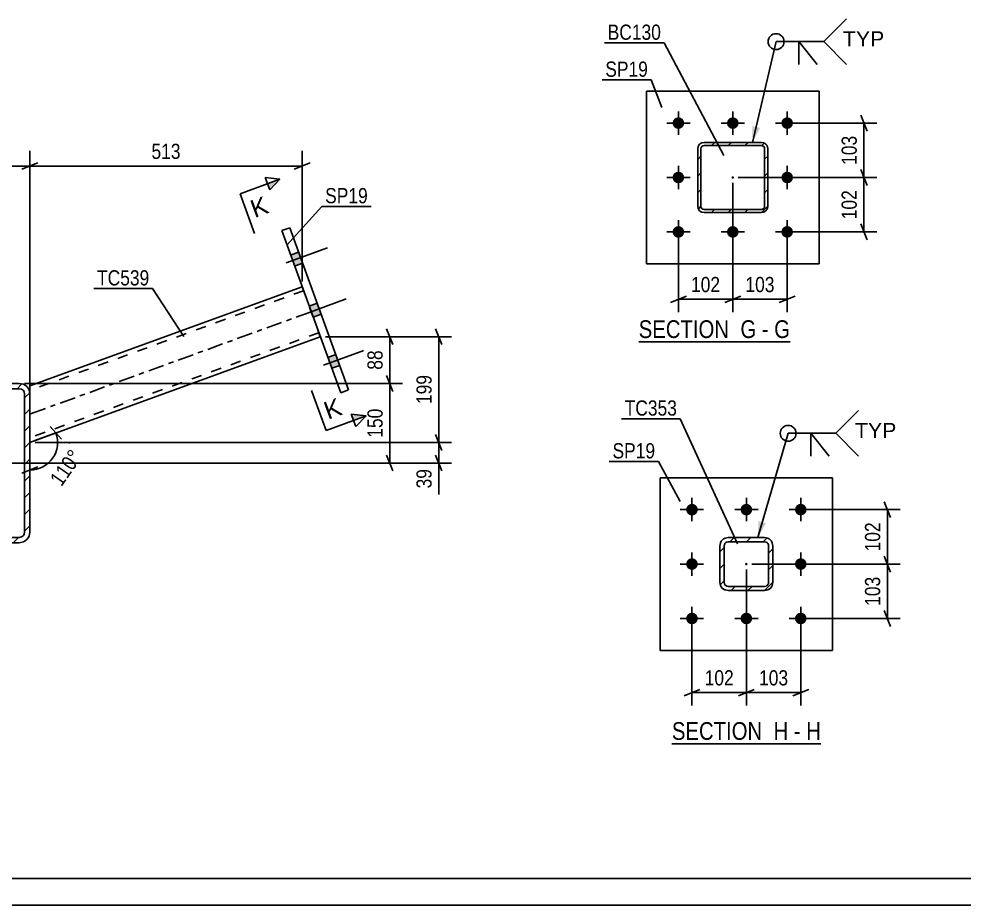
# Model space of a CAD drawing. Header units: millimetres. Extents: x -63 to 778, y -435 to 159.
# Drawn here: x 152.1 to 330.2, y -434.5 to -267.6 of the extents above; entities that cross this region are included whole.
import ezdxf

# ---------------------------------------------------------------- set-up
doc = ezdxf.new("R2010")
doc.units = ezdxf.units.MM
doc.linetypes.add('DXK_LINE_DOT2', pattern=[3.9198, 1.9599, -1.9599])
doc.linetypes.add('DXK_LINE_DOT3', pattern=[5.9187, 2.979, -0.9799, 0.9799, -0.9799])
doc.styles.add('Arial', font='ARIAL.TTF', dxfattribs={"height": 0.2})
doc.styles.add('Arial Narrow', font='ARIALN.TTF', dxfattribs={"height": 0.2})

# ---------------------------------------------------------------- blocks, each defined once
blk = doc.blocks.new('Unknown-570387995-1162')
at = {"color": 5, "linetype": 'Continuous'}
for p, q in [((-57.63, -429.5), (773.37, -429.5)), ((-62.63, -434.5), (778.37, -434.5))]:
    blk.add_line(p, q, dxfattribs=at)
blk = doc.blocks.new('Unknown-570387995-16 - 15195')
at = {"color": 6, "linetype": 'Continuous'}
blk.add_line((268.88, -328.44), (297.38, -328.44), dxfattribs=at)
at = {"color": 0, "linetype": 'Continuous'}
for points in [[(286.99, -327.69), (286.99, -324.19), (268.88, -324.19), (268.88, -327.69)], [(291.02, -327.69), (291.02, -324.19), (288.04, -324.19), (288.04, -327.69)], [(293.35, -327.69), (293.35, -324.19), (292.07, -324.19), (292.07, -327.69)], [(297.38, -327.69), (297.38, -324.19), (294.4, -324.19), (294.4, -327.69)]]:
    blk.add_wipeout(points, dxfattribs=at)
at = {"color": 7, "linetype": 'Continuous', "style": 'Arial Narrow'}
for s, p in [('SECTION ', (268.88, -327.69)), ('G', (288.04, -327.69)), ('G', (294.4, -327.69)), ('-', (292.07, -327.69))]:
    blk.add_text(s, height=3.34, dxfattribs=at).set_placement(p)
blk = doc.blocks.new('Unknown-570387995-19 - 15396')
at = {"color": 6, "linetype": 'Continuous'}
blk.add_line((275.13, -404.13), (303.2, -404.13), dxfattribs=at)
at = {"color": 0, "linetype": 'Continuous'}
for points in [[(293.24, -403.38), (293.24, -399.88), (275.13, -399.88), (275.13, -403.38)], [(297.06, -403.38), (297.06, -399.88), (294.29, -399.88), (294.29, -403.38)], [(299.38, -403.38), (299.38, -399.88), (298.11, -399.88), (298.11, -403.38)], [(303.2, -403.38), (303.2, -399.88), (300.43, -399.88), (300.43, -403.38)]]:
    blk.add_wipeout(points, dxfattribs=at)
at = {"color": 7, "linetype": 'Continuous', "style": 'Arial Narrow'}
for s, p in [('SECTION ', (275.13, -403.38)), ('H', (294.29, -403.38)), ('H', (300.43, -403.38)), ('-', (298.11, -403.38))]:
    blk.add_text(s, height=3.34, dxfattribs=at).set_placement(p)
blk = doc.blocks.new('Bolt-570387995-3324 - 3282')
at = {"linetype": 'Continuous'}
for points in [[(203.29, -312.07), (204.04, -314.14), (205.55, -313.59), (204.79, -311.53)], [(203.29, -312.07), (204.04, -314.14), (205.55, -313.59), (204.79, -311.53)], [(203.29, -312.07), (204.04, -314.14), (205.55, -313.59), (204.79, -311.53)], [(206.8, -321.7), (207.55, -323.77), (209.05, -323.23), (208.3, -321.16)], [(206.8, -321.7), (207.55, -323.77), (209.05, -323.23), (208.3, -321.16)], [(210.3, -331.34), (211.05, -333.4), (212.56, -332.86), (211.8, -330.79)], [(210.3, -331.34), (211.05, -333.4), (212.56, -332.86), (211.8, -330.79)], [(210.3, -331.34), (211.05, -333.4), (212.56, -332.86), (211.8, -330.79)]]:
    blk.add_hatch(color=1, dxfattribs=at).paths.add_polyline_path(points)
at = {"color": 1, "linetype": 'Continuous'}
for p, q in [((202.44, -313.55), (210.24, -310.71)), ((202.44, -313.55), (210.24, -310.71)), ((202.44, -313.55), (210.24, -310.71)), ((203.29, -312.07), (204.79, -311.53)), ((203.29, -312.07), (204.79, -311.53)), ((203.29, -312.07), (204.79, -311.53)), ((204.04, -314.14), (205.55, -313.59)), ((204.04, -314.14), (205.55, -313.59)), ((204.04, -314.14), (205.55, -313.59)), ((205.95, -323.18), (213.75, -320.34)), ((205.95, -323.18), (213.75, -320.34)), ((206.8, -321.7), (208.3, -321.16)), ((206.8, -321.7), (208.3, -321.16)), ((207.55, -323.77), (209.05, -323.23)), ((207.55, -323.77), (209.05, -323.23)), ((209.46, -332.82), (217.26, -329.98)), ((209.46, -332.82), (217.26, -329.98)), ((209.46, -332.82), (217.26, -329.98)), ((210.3, -331.34), (211.8, -330.79)), ((210.3, -331.34), (211.8, -330.79)), ((210.3, -331.34), (211.8, -330.79)), ((211.05, -333.4), (212.56, -332.86)), ((211.05, -333.4), (212.56, -332.86)), ((211.05, -333.4), (212.56, -332.86))]:
    blk.add_line(p, q, dxfattribs=at)
blk = doc.blocks.new('Part-570387995-3300 - 3282')
at = {"linetype": 'Continuous'}
h = blk.add_hatch(dxfattribs=at)
h.set_pattern_fill('', scale=0.7, style=0, pattern_type=0)
h.set_pattern_definition([(45, (134.1826, -364.2387), (-1.57154, 1.57154), [])])
h.paths.add_polyline_path([(134.18, -338.24), (134.18, -364.24), (134.33, -365), (134.77, -365.65), (135.42, -366.09), (136.18, -366.24), (152.18, -366.24), (152.95, -366.09), (153.6, -365.65), (154.03, -365), (154.18, -364.24), (154.18, -338.24), (154.03, -337.47), (153.6, -336.82), (152.95, -336.39), (152.18, -336.24), (136.18, -336.24), (135.42, -336.39), (134.77, -336.82), (134.33, -337.47)])
h.paths.add_polyline_path([(135.48, -337.53), (135.8, -337.31), (136.18, -337.24), (152.18, -337.24), (152.57, -337.31), (152.89, -337.53), (153.11, -337.86), (153.18, -338.24), (153.18, -364.24), (153.11, -364.62), (152.89, -364.95), (152.57, -365.16), (152.18, -365.24), (136.18, -365.24), (135.8, -365.16), (135.48, -364.95), (135.26, -364.62), (135.18, -364.24), (135.18, -338.24), (135.26, -337.86)])
at = {"color": 2, "linetype": 'Continuous'}
for p, q in [((136.18, -336.24), (135.42, -336.39)), ((136.18, -336.24), (152.18, -336.24)), ((152.95, -336.39), (152.18, -336.24)), ((134.33, -337.47), (134.18, -338.24)), ((134.18, -364.24), (134.18, -338.24)), ((135.18, -338.24), (135.26, -337.86)), ((135.18, -364.24), (135.18, -338.24)), ((135.8, -337.31), (136.18, -337.24)), ((136.18, -337.24), (152.18, -337.24)), ((152.18, -337.24), (152.57, -337.31)), ((153.11, -337.86), (153.18, -338.24)), ((153.18, -364.24), (153.18, -338.24)), ((154.18, -338.24), (154.03, -337.47)), ((154.18, -364.24), (154.18, -338.24)), ((134.18, -364.24), (134.33, -365)), ((135.26, -364.62), (135.18, -364.24)), ((153.18, -364.24), (153.11, -364.62)), ((154.03, -365), (154.18, -364.24)), ((135.42, -366.09), (136.18, -366.24)), ((136.18, -365.24), (135.8, -365.16)), ((136.18, -365.24), (152.18, -365.24)), ((136.18, -366.24), (152.18, -366.24)), ((152.57, -365.16), (152.18, -365.24)), ((152.18, -366.24), (152.95, -366.09))]:
    blk.add_line(p, q, dxfattribs=at)
at = {"color": 7, "linetype": 'DXK_LINE_DOT3'}
for p, q in [((144.18, -361.24), (144.18, -341.24)), ((134.18, -351.24), (154.18, -351.24))]:
    blk.add_line(p, q, dxfattribs=at)
at = {"color": 2, "linetype": 'Continuous'}
for centre, radius, start, end in [((136.18, -338.24), 2, 112.5, 157.5), ((152.18, -338.24), 2, 22.5, 67.5), ((136.18, -338.24), 1, 112.5, 157.5), ((152.18, -338.24), 1, 22.5, 67.5), ((136.18, -364.24), 2, 202.5, 247.5), ((136.18, -364.24), 1, 202.5, 247.5), ((152.18, -364.24), 1, 292.5, 337.5), ((152.18, -364.24), 2, 292.5, 337.5)]:
    blk.add_arc(centre, radius, start, end, dxfattribs=at)
blk = doc.blocks.new('Part-570387995-3373 - 3282')
at = {"color": 2, "linetype": 'Continuous'}
for p, q in [((205.46, -318.04), (154.18, -336.7)), ((208.88, -327.44), (154.18, -347.35)), ((154.18, -336.7), (154.18, -338.24))]:
    blk.add_line(p, q, dxfattribs=at)
at = {"color": 7, "linetype": 'DXK_LINE_DOT2'}
for p, q in [((208.88, -327.44), (205.46, -318.04)), ((205.74, -318.79), (154.18, -337.56)), ((208.61, -326.69), (154.18, -346.49)), ((154.18, -336.7), (154.18, -337.2)), ((154.18, -347.35), (154.18, -338.24))]:
    blk.add_line(p, q, dxfattribs=at)
at = {"color": 7, "linetype": 'DXK_LINE_DOT3'}
blk.add_line((207.17, -322.74), (154.18, -342.02), dxfattribs=at)
blk = doc.blocks.new('Part-570387995-3397 - 3282')
at = {"color": 2, "linetype": 'Continuous'}
for p, q in [((203.12, -306.92), (201.61, -307.47)), ((201.61, -307.47), (212.73, -338.01)), ((214.23, -337.46), (203.12, -306.92)), ((212.73, -338.01), (214.23, -337.46))]:
    blk.add_line(p, q, dxfattribs=at)
blk = doc.blocks.new('Part-570387995-15215 - 15195')
at = {"linetype": 'Continuous'}
h = blk.add_hatch(dxfattribs=at)
h.set_pattern_fill('', scale=0.7, style=0, pattern_type=0)
h.set_pattern_definition([(45, (292.0007, -304.0644), (-1.57154, 1.57154), [])])
h.paths.add_polyline_path([(281.2, -304.06), (292, -304.06), (292.46, -303.97), (292.85, -303.71), (293.11, -303.32), (293.2, -302.86), (293.2, -292.06), (293.11, -291.61), (292.85, -291.22), (292.46, -290.96), (292, -290.86), (281.2, -290.86), (280.74, -290.96), (280.35, -291.22), (280.09, -291.61), (280, -292.06), (280, -302.86), (280.09, -303.32), (280.35, -303.71), (280.74, -303.97)])
h.paths.add_polyline_path([(280.65, -303.09), (280.6, -302.86), (280.6, -292.06), (280.65, -291.83), (280.78, -291.64), (280.97, -291.51), (281.2, -291.46), (292, -291.46), (292.23, -291.51), (292.43, -291.64), (292.56, -291.83), (292.6, -292.06), (292.6, -302.86), (292.56, -303.09), (292.43, -303.29), (292.23, -303.42), (292, -303.46), (281.2, -303.46), (280.97, -303.42), (280.78, -303.29)])
blk.add_hatch(color=246, dxfattribs=at).paths.add_polyline_path([(286.6, -297.56, -1), (286.6, -297.36, -1)])
at = {"color": 7, "linetype": 'DXK_LINE_DOT2'}
for p, q in [((280, -292.06), (280.09, -291.61)), ((280.65, -291.83), (280.6, -292.06)), ((280.78, -291.64), (280.65, -291.83)), ((280.74, -290.96), (281.2, -290.86)), ((280.97, -291.51), (280.78, -291.64)), ((281.2, -291.46), (280.97, -291.51)), ((281.2, -290.86), (292, -290.86)), ((281.2, -291.46), (292, -291.46)), ((292, -290.86), (292.46, -290.96)), ((292.23, -291.51), (292, -291.46)), ((292.43, -291.64), (292.23, -291.51)), ((292.56, -291.83), (292.43, -291.64)), ((292.6, -292.06), (292.56, -291.83)), ((293.11, -291.61), (293.2, -292.06)), ((280, -302.86), (280, -292.06)), ((280.6, -292.06), (280.6, -302.86)), ((292.6, -302.86), (292.6, -292.06)), ((293.2, -302.86), (293.2, -292.06)), ((280.09, -303.32), (280, -302.86)), ((280.6, -302.86), (280.65, -303.09)), ((280.65, -303.09), (280.78, -303.29)), ((281.2, -304.06), (280.74, -303.97)), ((280.78, -303.29), (280.97, -303.42)), ((280.97, -303.42), (281.2, -303.46)), ((281.2, -303.46), (292, -303.46)), ((281.2, -304.06), (292, -304.06)), ((292, -303.46), (292.23, -303.42)), ((292.46, -303.97), (292, -304.06)), ((292.23, -303.42), (292.43, -303.29)), ((292.43, -303.29), (292.56, -303.09)), ((292.56, -303.09), (292.6, -302.86)), ((293.2, -302.86), (293.11, -303.32))]:
    blk.add_line(p, q, dxfattribs=at)
at = {"color": 2, "linetype": 'Continuous'}
for p, q in [((280.09, -291.61), (280, -292.06)), ((280.6, -292.06), (280.65, -291.83)), ((280.65, -291.83), (280.78, -291.64)), ((281.2, -290.86), (280.74, -290.96)), ((280.78, -291.64), (280.97, -291.51)), ((280.97, -291.51), (281.2, -291.46)), ((281.2, -290.86), (292, -290.86)), ((281.2, -291.46), (292, -291.46)), ((292.46, -290.96), (292, -290.86)), ((292, -291.46), (292.23, -291.51)), ((292.23, -291.51), (292.43, -291.64)), ((292.43, -291.64), (292.56, -291.83)), ((292.56, -291.83), (292.6, -292.06)), ((293.2, -292.06), (293.11, -291.61)), ((280, -302.86), (280, -292.06)), ((280.6, -302.86), (280.6, -292.06)), ((292.6, -302.86), (292.6, -292.06)), ((293.2, -302.86), (293.2, -292.06)), ((280, -302.86), (280.09, -303.32)), ((280.65, -303.09), (280.6, -302.86)), ((280.78, -303.29), (280.65, -303.09)), ((280.74, -303.97), (281.2, -304.06)), ((280.97, -303.42), (280.78, -303.29)), ((281.2, -303.46), (280.97, -303.42)), ((281.2, -303.46), (292, -303.46)), ((281.2, -304.06), (292, -304.06)), ((292.23, -303.42), (292, -303.46)), ((292, -304.06), (292.46, -303.97)), ((292.43, -303.29), (292.23, -303.42)), ((292.56, -303.09), (292.43, -303.29)), ((292.6, -302.86), (292.56, -303.09)), ((293.11, -303.32), (293.2, -302.86))]:
    blk.add_line(p, q, dxfattribs=at)
at = {"color": 7, "linetype": 'DXK_LINE_DOT3'}
blk.add_line((286.6, -297.46), (286.6, -297.46), dxfattribs=at)
at = {"color": 246, "linetype": 'DXK_LINE_DOT2'}
blk.add_line((286.6, -297.46), (286.6, -297.46), dxfattribs=at)
at = {"color": 246, "linetype": 'Continuous'}
blk.add_circle((286.6, -297.46), 0.1, dxfattribs=at)
at = {"color": 7, "linetype": 'DXK_LINE_DOT2'}
for centre, start, end in [((281.2, -292.06), 112.5, 157.5), ((292, -292.06), 22.5, 67.5), ((281.2, -302.86), 202.5, 247.5), ((292, -302.86), 292.5, 337.5)]:
    blk.add_arc(centre, 1.2, start, end, dxfattribs=at)
at = {"color": 2, "linetype": 'Continuous'}
for centre, start, end in [((281.2, -292.06), 112.5, 157.5), ((292, -292.06), 22.5, 67.5), ((281.2, -302.86), 202.5, 247.5), ((292, -302.86), 292.5, 337.5)]:
    blk.add_arc(centre, 1.2, start, end, dxfattribs=at)
blk = doc.blocks.new('Part-570387995-15236 - 15195')
at = {"color": 2, "linetype": 'Continuous'}
for p, q in [((270.35, -313.71), (270.35, -281.21)), ((270.35, -281.21), (302.85, -281.21)), ((302.85, -313.71), (302.85, -281.21)), ((270.35, -313.71), (302.85, -313.71))]:
    blk.add_line(p, q, dxfattribs=at)
blk = doc.blocks.new('Bolt-570387995-15298 - 15195')
at = {"linetype": 'Continuous'}
for points in [[(276.35, -286.11, -1), (276.35, -288.31, -1)], [(286.6, -286.11, -1), (286.6, -288.31, -1)], [(296.85, -286.11, -1), (296.85, -288.31, -1)], [(276.35, -296.36, -1), (276.35, -298.56, -1)], [(296.85, -296.36, -1), (296.85, -298.56, -1)], [(276.35, -306.61, -1), (276.35, -308.81, -1)], [(286.6, -306.61, -1), (286.6, -308.81, -1)], [(296.85, -306.61, -1), (296.85, -308.81, -1)]]:
    blk.add_hatch(color=1, dxfattribs=at).paths.add_polyline_path(points)
at = {"color": 1, "linetype": 'Continuous'}
for p, q in [((276.35, -289.41), (276.35, -285.01)), ((286.6, -289.41), (286.6, -285.01)), ((296.85, -289.41), (296.85, -285.01)), ((274.15, -287.21), (278.55, -287.21)), ((284.4, -287.21), (288.8, -287.21)), ((294.65, -287.21), (299.05, -287.21)), ((276.35, -299.66), (276.35, -295.26)), ((296.85, -299.66), (296.85, -295.26)), ((274.15, -297.46), (278.55, -297.46)), ((294.65, -297.46), (299.05, -297.46)), ((276.35, -309.91), (276.35, -305.51)), ((286.6, -309.91), (286.6, -305.51)), ((296.85, -309.91), (296.85, -305.51)), ((274.15, -307.71), (278.55, -307.71)), ((284.4, -307.71), (288.8, -307.71)), ((294.65, -307.71), (299.05, -307.71))]:
    blk.add_line(p, q, dxfattribs=at)
blk = doc.blocks.new('Part-570387995-15415 - 15396')
at = {"linetype": 'Continuous'}
h = blk.add_hatch(dxfattribs=at)
h.set_pattern_fill('', scale=0.7, style=0, pattern_type=0)
h.set_pattern_definition([(45, (292.5636, -375.2714), (-1.57154, 1.57154), [])])
h.paths.add_polyline_path([(285.76, -375.27), (292.56, -375.27), (293.18, -375.15), (293.69, -374.8), (294.04, -374.28), (294.16, -373.67), (294.16, -366.87), (294.04, -366.26), (293.69, -365.74), (293.18, -365.39), (292.56, -365.27), (285.76, -365.27), (285.15, -365.39), (284.63, -365.74), (284.29, -366.26), (284.16, -366.87), (284.16, -373.67), (284.29, -374.28), (284.63, -374.8), (285.15, -375.15)])
h.paths.add_polyline_path([(285.02, -373.98), (284.96, -373.67), (284.96, -366.87), (285.02, -366.57), (285.2, -366.31), (285.46, -366.13), (285.76, -366.07), (292.56, -366.07), (292.87, -366.13), (293.13, -366.31), (293.3, -366.57), (293.36, -366.87), (293.36, -373.67), (293.3, -373.98), (293.13, -374.24), (292.87, -374.41), (292.56, -374.47), (285.76, -374.47), (285.46, -374.41), (285.2, -374.24)])
blk.add_hatch(color=246, dxfattribs=at).paths.add_polyline_path([(289.16, -370.37, -1), (289.16, -370.17, -1)])
at = {"color": 7, "linetype": 'DXK_LINE_DOT2'}
for p, q in [((284.16, -366.87), (284.29, -366.26)), ((285.02, -366.57), (284.96, -366.87)), ((285.15, -365.39), (285.76, -365.27)), ((285.76, -366.07), (285.46, -366.13)), ((285.76, -365.27), (292.56, -365.27)), ((285.76, -366.07), (292.56, -366.07)), ((292.56, -365.27), (293.18, -365.39)), ((292.87, -366.13), (292.56, -366.07)), ((293.36, -366.87), (293.3, -366.57)), ((294.04, -366.26), (294.16, -366.87)), ((284.16, -373.67), (284.16, -366.87)), ((284.96, -373.67), (284.96, -366.87)), ((293.36, -373.67), (293.36, -366.87)), ((294.16, -373.67), (294.16, -366.87)), ((284.29, -374.28), (284.16, -373.67)), ((284.96, -373.67), (285.02, -373.98)), ((293.3, -373.98), (293.36, -373.67)), ((294.16, -373.67), (294.04, -374.28)), ((285.76, -375.27), (285.15, -375.15)), ((285.46, -374.41), (285.76, -374.47)), ((285.76, -374.47), (292.56, -374.47)), ((285.76, -375.27), (292.56, -375.27)), ((292.56, -374.47), (292.87, -374.41)), ((293.18, -375.15), (292.56, -375.27))]:
    blk.add_line(p, q, dxfattribs=at)
at = {"color": 2, "linetype": 'Continuous'}
for p, q in [((284.29, -366.26), (284.16, -366.87)), ((284.96, -366.87), (285.02, -366.57)), ((285.76, -365.27), (285.15, -365.39)), ((285.46, -366.13), (285.76, -366.07)), ((285.76, -365.27), (292.56, -365.27)), ((285.76, -366.07), (292.56, -366.07)), ((293.18, -365.39), (292.56, -365.27)), ((292.56, -366.07), (292.87, -366.13)), ((293.3, -366.57), (293.36, -366.87)), ((294.16, -366.87), (294.04, -366.26)), ((284.16, -373.67), (284.16, -366.87)), ((284.96, -373.67), (284.96, -366.87)), ((293.36, -373.67), (293.36, -366.87)), ((294.16, -373.67), (294.16, -366.87)), ((284.16, -373.67), (284.29, -374.28)), ((285.02, -373.98), (284.96, -373.67)), ((293.36, -373.67), (293.3, -373.98)), ((294.04, -374.28), (294.16, -373.67)), ((285.15, -375.15), (285.76, -375.27)), ((285.76, -374.47), (285.46, -374.41)), ((285.76, -374.47), (292.56, -374.47)), ((285.76, -375.27), (292.56, -375.27)), ((292.87, -374.41), (292.56, -374.47)), ((292.56, -375.27), (293.18, -375.15))]:
    blk.add_line(p, q, dxfattribs=at)
at = {"color": 7, "linetype": 'DXK_LINE_DOT3'}
blk.add_line((289.16, -370.27), (289.16, -370.27), dxfattribs=at)
at = {"color": 246, "linetype": 'DXK_LINE_DOT2'}
blk.add_line((289.16, -370.27), (289.16, -370.27), dxfattribs=at)
at = {"color": 246, "linetype": 'Continuous'}
blk.add_circle((289.16, -370.27), 0.1, dxfattribs=at)
at = {"color": 7, "linetype": 'DXK_LINE_DOT2'}
for centre, radius, start, end in [((285.76, -366.87), 1.6, 112.5, 157.5), ((285.76, -366.87), 0.8, 112.5, 157.5), ((292.56, -366.87), 0.8, 22.5, 67.5), ((292.56, -366.87), 1.6, 22.5, 67.5), ((285.76, -373.67), 1.6, 202.5, 247.5), ((285.76, -373.67), 0.8, 202.5, 247.5), ((292.56, -373.67), 0.8, 292.5, 337.5), ((292.56, -373.67), 1.6, 292.5, 337.5)]:
    blk.add_arc(centre, radius, start, end, dxfattribs=at)
at = {"color": 2, "linetype": 'Continuous'}
for centre, radius, start, end in [((285.76, -366.87), 1.6, 112.5, 157.5), ((285.76, -366.87), 0.8, 112.5, 157.5), ((292.56, -366.87), 0.8, 22.5, 67.5), ((292.56, -366.87), 1.6, 22.5, 67.5), ((285.76, -373.67), 1.6, 202.5, 247.5), ((285.76, -373.67), 0.8, 202.5, 247.5), ((292.56, -373.67), 0.8, 292.5, 337.5), ((292.56, -373.67), 1.6, 292.5, 337.5)]:
    blk.add_arc(centre, radius, start, end, dxfattribs=at)
blk = doc.blocks.new('Part-570387995-15435 - 15396')
at = {"color": 2, "linetype": 'Continuous'}
for p, q in [((272.91, -386.52), (272.91, -354.02)), ((272.91, -354.02), (305.41, -354.02)), ((305.41, -386.52), (305.41, -354.02)), ((272.91, -386.52), (305.41, -386.52))]:
    blk.add_line(p, q, dxfattribs=at)
blk = doc.blocks.new('Bolt-570387995-15497 - 15396')
at = {"linetype": 'Continuous'}
for points in [[(278.91, -358.92, -1), (278.91, -361.12, -1)], [(289.16, -358.92, -1), (289.16, -361.12, -1)], [(299.41, -358.92, -1), (299.41, -361.12, -1)], [(278.91, -369.17, -1), (278.91, -371.37, -1)], [(299.41, -369.17, -1), (299.41, -371.37, -1)], [(278.91, -379.42, -1), (278.91, -381.62, -1)], [(289.16, -379.42, -1), (289.16, -381.62, -1)], [(299.41, -379.42, -1), (299.41, -381.62, -1)]]:
    blk.add_hatch(color=1, dxfattribs=at).paths.add_polyline_path(points)
at = {"color": 1, "linetype": 'Continuous'}
for p, q in [((278.91, -362.22), (278.91, -357.82)), ((289.16, -362.22), (289.16, -357.82)), ((299.41, -362.22), (299.41, -357.82)), ((276.71, -360.02), (281.11, -360.02)), ((286.96, -360.02), (291.36, -360.02)), ((297.21, -360.02), (301.61, -360.02)), ((278.91, -372.47), (278.91, -368.07)), ((299.41, -372.47), (299.41, -368.07)), ((276.71, -370.27), (281.11, -370.27)), ((297.21, -370.27), (301.61, -370.27)), ((278.91, -382.72), (278.91, -378.32)), ((289.16, -382.72), (289.16, -378.32)), ((299.41, -382.72), (299.41, -378.32)), ((276.71, -380.52), (281.11, -380.52)), ((286.96, -380.52), (291.36, -380.52)), ((297.21, -380.52), (301.61, -380.52))]:
    blk.add_line(p, q, dxfattribs=at)
blk = doc.blocks.new('StraightDimension-570387995-14761 - 3282')
at = {"color": 7, "linetype": 'Continuous'}
for p, q in [((209.88, -327.44), (233.61, -327.44)), ((231.81, -328.94), (230.61, -325.94)), ((231.21, -347.35), (231.21, -327.44)), ((230.61, -345.85), (231.81, -348.85)), ((155.18, -347.35), (233.61, -347.35))]:
    blk.add_line(p, q, dxfattribs=at)
at = {"color": 0}
blk.add_wipeout([(230.46, -334.05), (226.26, -334.05), (226.26, -340.73), (230.46, -340.73)], dxfattribs=at)
at = {"color": 3, "style": 'Arial Narrow'}
blk.add_text('199', height=2.863, rotation=90.0002, dxfattribs=at).set_placement((229.86, -340.13))
blk = doc.blocks.new('AngleDimension-570387995-15030 - 3282')
at = {"color": 7, "linetype": 'Continuous'}
for p, q in [((158.01, -344.36), (160.16, -346.77)), ((159.09, -345.56), (154.18, -347.35)), ((155.12, -347), (159.09, -345.56)), ((154.18, -352.57), (154.18, -347.35)), ((152.68, -353.17), (155.68, -351.97))]:
    blk.add_line(p, q, dxfattribs=at)
blk.add_arc((154.18, -347.35), 5.22, 270, 20, dxfattribs=at)
at = {"color": 0}
blk.add_wipeout([(165.01, -349.87), (161.57, -347.46), (156.82, -354.25), (160.26, -356.66)], dxfattribs=at)
at = {"color": 3, "style": 'Arial Narrow'}
blk.add_text('110°', height=2.863, rotation=54.9982, dxfattribs=at).set_placement((160.11, -355.82))
blk = doc.blocks.new('StraightDimension-570387995-14987 - 3282')
at = {"color": 7, "linetype": 'Continuous'}
for p, q in [((134.18, -337.24), (134.18, -292.46)), ((154.18, -337.24), (154.18, -292.46)), ((135.68, -294.71), (132.68, -295.91)), ((134.18, -295.31), (154.18, -295.31)), ((152.68, -295.91), (155.68, -294.71))]:
    blk.add_line(p, q, dxfattribs=at)
at = {"color": 0}
blk.add_wipeout([(147.52, -294.56), (147.52, -290.36), (140.84, -290.36), (140.84, -294.56)], dxfattribs=at)
at = {"color": 3, "style": 'Arial Narrow'}
blk.add_text('200', height=2.863, dxfattribs=at).set_placement((141.44, -293.96))
blk = doc.blocks.new('StraightDimension-570387995-14762 - 3282')
at = {"color": 7, "linetype": 'Continuous'}
for p, q in [((230.61, -345.85), (231.81, -348.85)), ((155.18, -347.35), (233.61, -347.35)), ((231.21, -351.24), (231.21, -347.35)), ((231.81, -352.74), (230.61, -349.74)), ((145.18, -351.24), (233.61, -351.24))]:
    blk.add_line(p, q, dxfattribs=at)
at = {"color": 0}
blk.add_wipeout([(230.46, -351.76), (226.26, -351.76), (226.26, -356.62), (230.46, -356.62)], dxfattribs=at)
at = {"color": 7, "linetype": 'Continuous'}
blk.add_line((231.21, -351.24), (231.21, -357.14), dxfattribs=at)
blk.add_line((231.21, -351.24), (231.21, -357.14), dxfattribs=at)
at = {"color": 3, "style": 'Arial Narrow'}
blk.add_text('39', height=2.863, rotation=90.0002, dxfattribs=at).set_placement((229.86, -356.02))
blk = doc.blocks.new('StraightDimension-570387995-14986 - 3282')
at = {"color": 7, "linetype": 'Continuous'}
for p, q in [((154.18, -337.24), (154.18, -292.46)), ((205.46, -317.04), (205.46, -292.46)), ((155.68, -294.71), (152.68, -295.91)), ((154.18, -295.31), (205.46, -295.31)), ((203.96, -295.91), (206.96, -294.71))]:
    blk.add_line(p, q, dxfattribs=at)
at = {"color": 0}
blk.add_wipeout([(183.16, -294.56), (183.16, -290.36), (176.48, -290.36), (176.48, -294.56)], dxfattribs=at)
at = {"color": 3, "style": 'Arial Narrow'}
blk.add_text('513', height=2.863, dxfattribs=at).set_placement((177.08, -293.96))
blk = doc.blocks.new('StraightDimension-570387995-14910 - 3282')
at = {"color": 7, "linetype": 'Continuous'}
for p, q in [((209.88, -327.44), (224.38, -327.44)), ((221.38, -325.94), (222.58, -328.94)), ((221.98, -336.24), (221.98, -327.44)), ((222.58, -337.74), (221.38, -334.74)), ((153.18, -336.24), (224.38, -336.24))]:
    blk.add_line(p, q, dxfattribs=at)
at = {"color": 0}
blk.add_wipeout([(221.23, -329.41), (217.03, -329.41), (217.03, -334.27), (221.23, -334.27)], dxfattribs=at)
at = {"color": 3, "style": 'Arial Narrow'}
blk.add_text('88', height=2.863, rotation=90.0002, dxfattribs=at).set_placement((220.63, -333.67))
blk = doc.blocks.new('StraightDimension-570387995-14911 - 3282')
at = {"color": 7, "linetype": 'Continuous'}
for p, q in [((222.58, -337.74), (221.38, -334.74)), ((153.18, -336.24), (224.38, -336.24)), ((221.98, -351.24), (221.98, -336.24)), ((221.38, -349.74), (222.58, -352.74)), ((145.18, -351.24), (224.38, -351.24))]:
    blk.add_line(p, q, dxfattribs=at)
at = {"color": 0}
blk.add_wipeout([(221.23, -340.4), (217.03, -340.4), (217.03, -347.08), (221.23, -347.08)], dxfattribs=at)
at = {"color": 3, "style": 'Arial Narrow'}
blk.add_text('150', height=2.863, rotation=90.0002, dxfattribs=at).set_placement((220.63, -346.48))
blk = doc.blocks.new('StraightDimension-570387995-15918 - 15195')
at = {"color": 7, "linetype": 'Continuous'}
for p, q in [((286.6, -298.46), (286.6, -322.8)), ((296.85, -308.71), (296.85, -322.8)), ((285.1, -321), (288.1, -319.8)), ((286.6, -320.4), (296.85, -320.4)), ((298.35, -319.8), (295.35, -321))]:
    blk.add_line(p, q, dxfattribs=at)
at = {"color": 0}
blk.add_wipeout([(295.07, -319.65), (295.07, -315.45), (288.38, -315.45), (288.38, -319.65)], dxfattribs=at)
at = {"color": 3, "style": 'Arial Narrow'}
blk.add_text('103', height=2.863, dxfattribs=at).set_placement((288.98, -319.05))
blk = doc.blocks.new('StraightDimension-570387995-15919 - 15195')
at = {"color": 7, "linetype": 'Continuous'}
for p, q in [((286.6, -298.46), (286.6, -322.8)), ((276.35, -308.71), (276.35, -322.8)), ((274.85, -321), (277.85, -319.8)), ((276.35, -320.4), (286.6, -320.4)), ((288.1, -319.8), (285.1, -321))]:
    blk.add_line(p, q, dxfattribs=at)
at = {"color": 0}
blk.add_wipeout([(284.82, -319.65), (284.82, -315.45), (278.13, -315.45), (278.13, -319.65)], dxfattribs=at)
at = {"color": 3, "style": 'Arial Narrow'}
blk.add_text('102', height=2.863, dxfattribs=at).set_placement((278.73, -319.05))
blk = doc.blocks.new('StraightDimension-570387995-15947 - 15195')
at = {"color": 7, "linetype": 'Continuous'}
for p, q in [((310.71, -285.71), (311.91, -288.71)), ((297.85, -287.21), (313.71, -287.21)), ((311.31, -297.46), (311.31, -287.21)), ((311.91, -298.96), (310.71, -295.96)), ((287.6, -297.46), (313.71, -297.46))]:
    blk.add_line(p, q, dxfattribs=at)
at = {"color": 0}
blk.add_wipeout([(310.56, -289), (306.36, -289), (306.36, -295.68), (310.56, -295.68)], dxfattribs=at)
at = {"color": 3, "style": 'Arial Narrow'}
blk.add_text('103', height=2.863, rotation=90.0002, dxfattribs=at).set_placement((309.96, -295.08))
blk = doc.blocks.new('StraightDimension-570387995-15948 - 15195')
at = {"color": 7, "linetype": 'Continuous'}
for p, q in [((310.71, -295.96), (311.91, -298.96)), ((287.6, -297.46), (313.71, -297.46)), ((311.31, -307.71), (311.31, -297.46)), ((311.91, -309.21), (310.71, -306.21)), ((297.85, -307.71), (313.71, -307.71))]:
    blk.add_line(p, q, dxfattribs=at)
at = {"color": 0}
blk.add_wipeout([(310.56, -299.25), (306.36, -299.25), (306.36, -305.93), (310.56, -305.93)], dxfattribs=at)
at = {"color": 3, "style": 'Arial Narrow'}
blk.add_text('102', height=2.863, rotation=90.0002, dxfattribs=at).set_placement((309.96, -305.33))
blk = doc.blocks.new('StraightDimension-570387995-15966 - 15396')
at = {"color": 7, "linetype": 'Continuous'}
for p, q in [((289.16, -371.27), (289.16, -396.88)), ((299.41, -381.52), (299.41, -396.88)), ((287.66, -395.08), (290.66, -393.88)), ((289.16, -394.48), (299.41, -394.48)), ((300.91, -393.88), (297.91, -395.08))]:
    blk.add_line(p, q, dxfattribs=at)
at = {"color": 0}
blk.add_wipeout([(297.63, -393.73), (297.63, -389.53), (290.95, -389.53), (290.95, -393.73)], dxfattribs=at)
at = {"color": 3, "style": 'Arial Narrow'}
blk.add_text('103', height=2.863, dxfattribs=at).set_placement((291.55, -393.13))
blk = doc.blocks.new('StraightDimension-570387995-15967 - 15396')
at = {"color": 7, "linetype": 'Continuous'}
for p, q in [((289.16, -371.27), (289.16, -396.88)), ((278.91, -381.52), (278.91, -396.88)), ((277.41, -395.08), (280.41, -393.88)), ((278.91, -394.48), (289.16, -394.48)), ((290.66, -393.88), (287.66, -395.08))]:
    blk.add_line(p, q, dxfattribs=at)
at = {"color": 0}
blk.add_wipeout([(287.38, -393.73), (287.38, -389.53), (280.7, -389.53), (280.7, -393.73)], dxfattribs=at)
at = {"color": 3, "style": 'Arial Narrow'}
blk.add_text('102', height=2.863, dxfattribs=at).set_placement((281.3, -393.13))
blk = doc.blocks.new('StraightDimension-570387995-15987 - 15396')
at = {"color": 7, "linetype": 'Continuous'}
for p, q in [((315.12, -358.52), (316.32, -361.52)), ((300.41, -360.02), (318.12, -360.02)), ((315.72, -370.27), (315.72, -360.02)), ((290.16, -370.27), (318.12, -370.27)), ((316.32, -371.77), (315.12, -368.77))]:
    blk.add_line(p, q, dxfattribs=at)
at = {"color": 0}
blk.add_wipeout([(314.97, -361.8), (310.77, -361.8), (310.77, -368.49), (314.97, -368.49)], dxfattribs=at)
at = {"color": 3, "style": 'Arial Narrow'}
blk.add_text('102', height=2.863, rotation=90.0002, dxfattribs=at).set_placement((314.37, -367.89))
blk = doc.blocks.new('StraightDimension-570387995-15988 - 15396')
at = {"color": 7, "linetype": 'Continuous'}
for p, q in [((290.16, -370.27), (318.12, -370.27)), ((315.12, -368.77), (316.32, -371.77)), ((315.72, -380.52), (315.72, -370.27)), ((316.32, -382.02), (315.12, -379.02)), ((300.41, -380.52), (318.12, -380.52))]:
    blk.add_line(p, q, dxfattribs=at)
at = {"color": 0}
blk.add_wipeout([(314.97, -372.05), (310.77, -372.05), (310.77, -378.74), (314.97, -378.74)], dxfattribs=at)
at = {"color": 3, "style": 'Arial Narrow'}
blk.add_text('103', height=2.863, rotation=90.0002, dxfattribs=at).set_placement((314.37, -378.14))
blk = doc.blocks.new('SectionMark-570387995-15827 - 3282')
at = {"linetype": 'Continuous'}
for points in [[(199.36, -299.81), (198.93, -298.63), (201.28, -297.78)], [(215.15, -343.21), (214.73, -342.04), (217.5, -342.36)]]:
    blk.add_hatch(color=6, dxfattribs=at).paths.add_polyline_path(points)
at = {"color": 6, "linetype": 'Continuous'}
for p, q in [((199.36, -299.81), (198.5, -297.46)), ((198.5, -297.46), (201.28, -297.78)), ((201.28, -297.78), (199.36, -299.81)), ((217.5, -342.36), (214.73, -342.04)), ((214.73, -342.04), (215.58, -344.39)), ((217.5, -342.36), (215.58, -344.39))]:
    blk.add_line(p, q, dxfattribs=at)
at = {"color": 0, "linetype": 'Continuous'}
for points in [[(199.42, -304.04), (198.22, -300.75), (195.3, -301.82), (196.5, -305.11)], [(213.25, -342.04), (212.05, -338.75), (209.13, -339.82), (210.33, -343.11)]]:
    blk.add_wipeout(points, dxfattribs=at)
at = {"color": 6, "linetype": 'Continuous'}
for p, q in [((193.76, -300.52), (201.28, -297.78)), ((193.76, -300.52), (196.5, -308.03)), ((209.99, -345.09), (207.25, -337.57)), ((209.99, -345.09), (217.5, -342.36))]:
    blk.add_line(p, q, dxfattribs=at)
at = {"color": 3, "linetype": 'Continuous', "style": 'Arial'}
for p in [(196.5, -305.11), (210.33, -343.11)]:
    blk.add_text('K', height=3.34, rotation=20.002, dxfattribs=at).set_placement(p)
blk = doc.blocks.new('Mark-570387995-3369 - 3282')
at = {"color": 0}
blk.add_wipeout([(176.68, -317.79), (176.68, -314.79), (166.82, -314.79), (166.82, -317.79)], dxfattribs=at)
blk.add_wipeout([(176.68, -317.79), (176.68, -314.79), (166.82, -314.79), (166.82, -317.79)], dxfattribs=at)
at = {"color": 30, "linetype": 'Continuous'}
for p in [(166.22, -318.39), (183.16, -327.43)]:
    blk.add_line(p, (177.28, -318.39), dxfattribs=at)
at = {"color": 3, "style": 'Arial Narrow'}
blk.add_text('TC539', height=2.863, dxfattribs=at).set_placement((166.82, -317.79))
blk = doc.blocks.new('Mark-570387995-3393 - 3282')
at = {"color": 0}
blk.add_wipeout([(217.84, -302.31), (217.84, -299.31), (209.8, -299.31), (209.8, -302.31)], dxfattribs=at)
blk.add_wipeout([(217.84, -302.31), (217.84, -299.31), (209.8, -299.31), (209.8, -302.31)], dxfattribs=at)
at = {"color": 30, "linetype": 'Continuous'}
for p, q in [((202.6, -310.18), (209.2, -302.91)), ((209.2, -302.91), (218.44, -302.91))]:
    blk.add_line(p, q, dxfattribs=at)
at = {"color": 3, "style": 'Arial Narrow'}
blk.add_text('SP19', height=2.863, dxfattribs=at).set_placement((209.8, -302.31))
blk = doc.blocks.new('Mark-570387995-16055 - 15195')
at = {"color": 0}
blk.add_wipeout([(273.07, -271.52), (273.07, -268.52), (263.03, -268.52), (263.03, -271.52)], dxfattribs=at)
blk.add_wipeout([(273.07, -271.52), (273.07, -268.52), (263.03, -268.52), (263.03, -271.52)], dxfattribs=at)
at = {"color": 30, "linetype": 'Continuous'}
for p in [(262.43, -272.12), (284.9, -293.31)]:
    blk.add_line(p, (273.67, -272.12), dxfattribs=at)
at = {"color": 3, "style": 'Arial Narrow'}
blk.add_text('BC130', height=2.863, dxfattribs=at).set_placement((263.03, -271.52))
blk = doc.blocks.new('Mark-570387995-16058 - 15195')
at = {"color": 0}
blk.add_wipeout([(270.62, -278.48), (270.62, -275.48), (262.58, -275.48), (262.58, -278.48)], dxfattribs=at)
blk.add_wipeout([(270.62, -278.48), (270.62, -275.48), (262.58, -275.48), (262.58, -278.48)], dxfattribs=at)
at = {"color": 30, "linetype": 'Continuous'}
for p in [(261.98, -279.08), (273.25, -284.26)]:
    blk.add_line(p, (271.22, -279.08), dxfattribs=at)
at = {"color": 3, "style": 'Arial Narrow'}
blk.add_text('SP19', height=2.863, dxfattribs=at).set_placement((262.58, -278.48))
blk = doc.blocks.new('WeldMark-570387995-16071 - 15195')
at = {"linetype": 'Continuous'}
blk.add_hatch(color=30, dxfattribs=at).paths.add_polyline_path([(291.74, -288.11), (290.33, -290.86), (290.28, -287.77)])
at = {"color": 30, "linetype": 'Continuous'}
for p, q in [((290.33, -290.86), (294.76, -271.87)), ((294.76, -271.87), (303.76, -271.87))]:
    blk.add_line(p, q, dxfattribs=at)
at = {"color": 3, "linetype": 'Continuous'}
for q in [(302.48, -276.16), (299.05, -276.16)]:
    blk.add_line((299.05, -271.87), q, dxfattribs=at)
for start, end in [(90, 270), (270, 90)]:
    blk.add_arc((294.76, -271.87), 1.5, start, end, dxfattribs=at)
at = {"color": 0, "linetype": 'Continuous'}
blk.add_wipeout([(315.14, -272.77), (315.14, -269.77), (307.36, -269.77), (307.36, -272.77)], dxfattribs=at)
blk.add_wipeout([(315.14, -272.77), (315.14, -269.77), (307.36, -269.77), (307.36, -272.77)], dxfattribs=at)
at = {"color": 3, "linetype": 'Continuous'}
for q in [(308.05, -267.59), (308.05, -276.16)]:
    blk.add_line((303.76, -271.87), q, dxfattribs=at)
at = {"color": 3, "linetype": 'Continuous', "style": 'Arial'}
blk.add_text('TYP', height=2.865, dxfattribs=at).set_placement((307.36, -272.77))
blk = doc.blocks.new('Mark-570387995-16007 - 15396')
at = {"color": 0}
blk.add_wipeout([(276.09, -342.31), (276.09, -339.31), (266.23, -339.31), (266.23, -342.31)], dxfattribs=at)
blk.add_wipeout([(276.09, -342.31), (276.09, -339.31), (266.23, -339.31), (266.23, -342.31)], dxfattribs=at)
at = {"color": 30, "linetype": 'Continuous'}
for p in [(265.63, -342.91), (287.52, -366.47)]:
    blk.add_line(p, (276.69, -342.91), dxfattribs=at)
at = {"color": 3, "style": 'Arial Narrow'}
blk.add_text('TC353', height=2.863, dxfattribs=at).set_placement((266.23, -342.31))
blk = doc.blocks.new('Mark-570387995-16010 - 15396')
at = {"color": 0}
blk.add_wipeout([(271.98, -350.36), (271.98, -347.36), (263.94, -347.36), (263.94, -350.36)], dxfattribs=at)
blk.add_wipeout([(271.98, -350.36), (271.98, -347.36), (263.94, -347.36), (263.94, -350.36)], dxfattribs=at)
at = {"color": 30, "linetype": 'Continuous'}
for p in [(263.34, -350.96), (276.67, -358.49)]:
    blk.add_line(p, (272.58, -350.96), dxfattribs=at)
at = {"color": 3, "style": 'Arial Narrow'}
blk.add_text('SP19', height=2.863, dxfattribs=at).set_placement((263.94, -350.36))
blk = doc.blocks.new('WeldMark-570387995-16022 - 15396')
at = {"linetype": 'Continuous'}
blk.add_hatch(color=30, dxfattribs=at).paths.add_polyline_path([(292.87, -362.6), (291.31, -365.27), (291.43, -362.18)])
at = {"color": 30, "linetype": 'Continuous'}
for p, q in [((291.31, -365.27), (297.03, -345.64)), ((297.03, -345.64), (306.03, -345.64))]:
    blk.add_line(p, q, dxfattribs=at)
at = {"color": 3, "linetype": 'Continuous'}
for q in [(304.74, -349.93), (301.31, -349.93)]:
    blk.add_line((301.31, -345.64), q, dxfattribs=at)
for start, end in [(90, 270), (270, 90)]:
    blk.add_arc((297.03, -345.64), 1.5, start, end, dxfattribs=at)
at = {"color": 0, "linetype": 'Continuous'}
blk.add_wipeout([(317.4, -346.54), (317.4, -343.54), (309.63, -343.54), (309.63, -346.54)], dxfattribs=at)
blk.add_wipeout([(317.4, -346.54), (317.4, -343.54), (309.63, -343.54), (309.63, -346.54)], dxfattribs=at)
at = {"color": 3, "linetype": 'Continuous'}
for q in [(310.31, -341.36), (310.31, -349.93)]:
    blk.add_line((306.03, -345.64), q, dxfattribs=at)
at = {"color": 3, "linetype": 'Continuous', "style": 'Arial'}
blk.add_text('TYP', height=2.865, dxfattribs=at).set_placement((309.63, -346.54))

msp = doc.modelspace()

# ---------------------------------------------------------------- block references
for name in ['Unknown-570387995-1162', 'Part-570387995-15236 - 15195', 'Bolt-570387995-15298 - 15195', 'Part-570387995-15215 - 15195', 'Part-570387995-3397 - 3282', 'Bolt-570387995-3324 - 3282', 'Part-570387995-3373 - 3282', 'Part-570387995-3300 - 3282', 'Part-570387995-15435 - 15396', 'Bolt-570387995-15497 - 15396', 'Part-570387995-15415 - 15396']:
    msp.add_blockref(name, (0, 0))

# ---------------------------------------------------------------- next in the draw order: block references
for name in ['Mark-570387995-16055 - 15195', 'StraightDimension-570387995-15918 - 15195', 'Unknown-570387995-16 - 15195', 'StraightDimension-570387995-14761 - 3282', 'Mark-570387995-16007 - 15396', 'StraightDimension-570387995-15966 - 15396', 'Unknown-570387995-19 - 15396']:
    msp.add_blockref(name, (0, 0))

# ---------------------------------------------------------------- next in the draw order: block references
for name in ['Mark-570387995-16058 - 15195', 'StraightDimension-570387995-14987 - 3282', 'StraightDimension-570387995-15919 - 15195', 'AngleDimension-570387995-15030 - 3282', 'Mark-570387995-16010 - 15396', 'StraightDimension-570387995-15967 - 15396']:
    msp.add_blockref(name, (0, 0))

# ---------------------------------------------------------------- next in the draw order: block references
for name in ['StraightDimension-570387995-15947 - 15195', 'StraightDimension-570387995-14986 - 3282', 'StraightDimension-570387995-14762 - 3282', 'StraightDimension-570387995-15987 - 15396']:
    msp.add_blockref(name, (0, 0))

# ---------------------------------------------------------------- next in the draw order: block references
for name in ['WeldMark-570387995-16071 - 15195', 'StraightDimension-570387995-15948 - 15195', 'StraightDimension-570387995-14910 - 3282', 'WeldMark-570387995-16022 - 15396', 'StraightDimension-570387995-15988 - 15396']:
    msp.add_blockref(name, (0, 0))

# ---------------------------------------------------------------- next in the draw order: block references
for name in ['Mark-570387995-3369 - 3282', 'StraightDimension-570387995-14911 - 3282']:
    msp.add_blockref(name, (0, 0))

# ---------------------------------------------------------------- next in the draw order: block references
msp.add_blockref('SectionMark-570387995-15827 - 3282', (0, 0))

# ---------------------------------------------------------------- next in the draw order: block references
msp.add_blockref('Mark-570387995-3393 - 3282', (0, 0))

doc.saveas('drawing.dxf')
